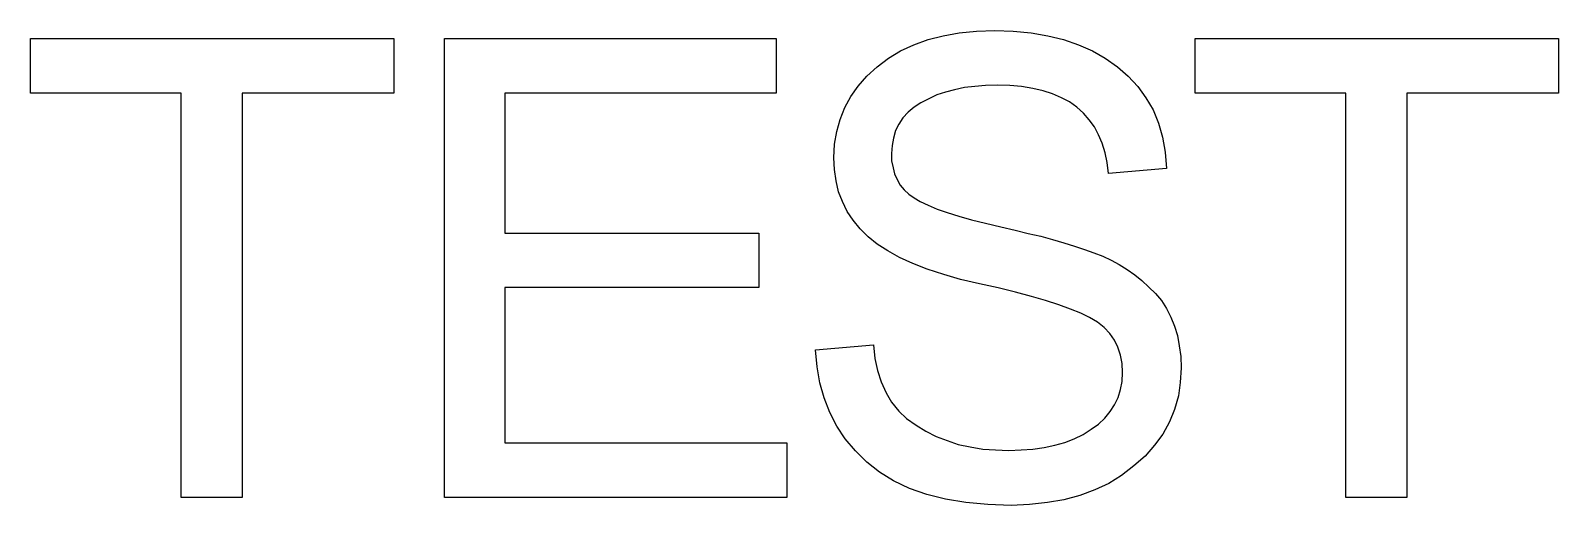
# Model space of a CAD drawing. Extents: x 2 to 169, y -1 to 51.
import ezdxf

# ---------------------------------------------------------------- set-up
doc = ezdxf.new("R2010")
doc.units = 0

msp = doc.modelspace()

# ---------------------------------------------------------------- linework, layer by layer
at = {"layer": 'Layer 0'}
for points in [[(41.300068, 44.228058), (41.300068, 44.228058), (24.708126, 44.228058), (24.708126, 0), (18.030254, 0), (18.030254, 44.228058), (1.541047, 44.228058), (1.541047, 50.186775), (41.300068, 50.186775), (41.300068, 44.228058)], [(84.346657, 0), (84.346657, 0), (46.847839, 0), (46.847839, 50.186775), (83.165184, 50.186775), (83.165184, 44.228058), (53.474342, 44.228058), (53.474342, 28.920321), (81.264565, 28.920321), (81.264565, 22.961605), (53.474342, 22.961605), (53.474342, 5.958716), (84.346657, 5.958716), (84.346657, 0)], [(119.533905, 35.444088), (119.533905, 35.444088), (119.379799, 36.625557), (119.174324, 37.704292), (118.866119, 38.731655), (118.45517, 39.656284), (117.992859, 40.529545), (117.427803, 41.300068), (116.811386, 42.019222), (116.092232, 42.687012), (115.27034, 43.25206), (114.397079, 43.714375), (113.421082, 44.12532), (112.393715, 44.484898), (111.263618, 44.741741), (110.030777, 44.947212), (108.746574, 45.04995), (107.359627, 45.101318), (106.075424, 45.04995), (104.893951, 44.947212), (103.763855, 44.844479), (102.68512, 44.587635), (101.709122, 44.330795), (100.733124, 44.022587), (99.859863, 43.611641), (98.986603, 43.149326), (98.267448, 42.687012), (97.599663, 42.12196), (97.034615, 41.505543), (96.572296, 40.837753), (96.212723, 40.118599), (96.007248, 39.296707), (95.853142, 38.474815), (95.801773, 37.601555), (95.801773, 36.831032), (95.955879, 36.060509), (96.109985, 35.392719), (96.418198, 34.776302), (96.726402, 34.159882), (97.188721, 33.646198), (97.7024, 33.183887), (98.267448, 32.772938), (98.935242, 32.361992), (99.808495, 31.951048), (100.784492, 31.540102), (101.863228, 31.180525), (103.14743, 30.769579), (104.534378, 30.358633), (106.075424, 29.999054), (107.770576, 29.588108), (109.311623, 29.228531), (110.749931, 28.868954), (112.136879, 28.560743), (113.421082, 28.201166), (114.653923, 27.841589), (115.835388, 27.48201), (116.914124, 27.122433), (117.94149, 26.762856), (118.917488, 26.403278), (119.84211, 25.940964), (120.71537, 25.478649), (121.588631, 24.913599), (122.410522, 24.348547), (123.181046, 23.732128), (123.951576, 23.012974), (124.670731, 22.293818), (125.338516, 21.523294), (125.903564, 20.650034), (126.365883, 19.725407), (126.776825, 18.749409), (127.085037, 17.722044), (127.290512, 16.591944), (127.444611, 15.410473), (127.495979, 14.177635), (127.393242, 12.585219), (127.187775, 11.095541), (126.776825, 9.605862), (126.211777, 8.270288), (125.492622, 6.934713), (124.567993, 5.701875), (123.540627, 4.520405), (122.307793, 3.441672), (120.972214, 2.414307), (119.585274, 1.541047), (118.044228, 0.821892), (116.400444, 0.205473), (114.653923, -0.256841), (112.856033, -0.565051), (110.904037, -0.770524), (108.900681, -0.87326), (106.332268, -0.770524), (103.917961, -0.565051), (101.709122, -0.205473), (99.654396, 0.308209), (97.753769, 0.975997), (96.007248, 1.797889), (94.466202, 2.773885), (93.079262, 3.852618), (91.84642, 5.085456), (90.716316, 6.421031), (89.791687, 7.807973), (89.021164, 9.297652), (88.404747, 10.890068), (87.942436, 12.533852), (87.634224, 14.280372), (87.480118, 16.129629), (93.798416, 16.694679), (93.952515, 15.205), (94.260727, 13.869426), (94.671677, 12.636588), (95.185356, 11.455118), (95.801773, 10.427753), (96.572296, 9.451756), (97.445557, 8.629865), (98.472923, 7.910709), (99.551659, 7.242922), (100.681755, 6.677872), (101.863228, 6.215558), (103.096069, 5.804612), (104.380272, 5.547771), (105.767212, 5.290929), (107.15416, 5.188193), (108.643837, 5.136825), (109.979408, 5.188193), (111.263618, 5.290929), (112.496452, 5.445034), (113.677925, 5.701875), (114.75666, 6.010085), (115.784019, 6.421031), (116.760017, 6.883345), (117.633278, 7.448395), (118.45517, 8.013446), (119.122955, 8.681233), (119.73938, 9.400389), (120.201691, 10.119544), (120.61264, 10.941436), (120.869476, 11.814696), (121.023582, 12.687956), (121.074951, 13.663953), (121.023582, 14.63995), (120.869476, 15.564578), (120.561272, 16.437838), (120.201691, 17.208363), (119.688011, 17.927517), (119.071587, 18.595304), (118.352432, 19.160355), (117.479172, 19.674038), (116.503174, 20.136353), (115.373077, 20.598665), (114.088867, 21.06098), (112.650558, 21.523294), (111.109512, 21.985609), (109.362991, 22.447922), (107.462364, 22.910236), (105.407639, 23.372551), (103.352905, 23.834866), (101.503647, 24.399916), (99.705765, 24.964966), (98.113342, 25.581385), (96.675034, 26.249172), (95.390831, 26.968328), (94.209358, 27.687483), (93.23336, 28.509375), (92.3601, 29.382635), (91.589577, 30.307264), (90.921791, 31.28326), (90.408112, 32.361992), (89.997162, 33.440727), (89.740326, 34.622196), (89.534851, 35.855034), (89.483482, 37.13924), (89.534851, 38.628918), (89.791687, 40.015862), (90.151268, 41.351437), (90.664948, 42.635643), (91.332741, 43.868481), (92.154633, 44.998581), (93.079262, 46.077316), (94.209358, 47.104679), (95.4422, 48.029308), (96.777771, 48.8512), (98.21608, 49.518986), (99.808495, 50.084038), (101.452278, 50.494984), (103.198799, 50.803192), (105.099426, 51.008667), (107.102791, 51.060036), (109.106148, 51.008667), (111.058144, 50.803192), (112.907402, 50.494984), (114.602554, 50.084038), (116.246338, 49.518986), (117.787384, 48.8512), (119.174324, 48.029308), (120.509903, 47.104679), (121.691368, 46.077316), (122.770103, 44.947212), (123.643364, 43.714375), (124.413887, 42.378799), (125.030304, 40.940491), (125.441254, 39.399445), (125.749458, 37.755661), (125.903564, 35.957771), (119.533905, 35.444088)], [(168.796051, 44.228058), (168.796051, 44.228058), (152.204102, 44.228058), (152.204102, 0), (145.52623, 0), (145.52623, 44.228058), (129.037033, 44.228058), (129.037033, 50.186775), (168.796051, 50.186775), (168.796051, 44.228058)]]:
    msp.add_lwpolyline(points, dxfattribs=at)

doc.saveas('drawing.dxf')
